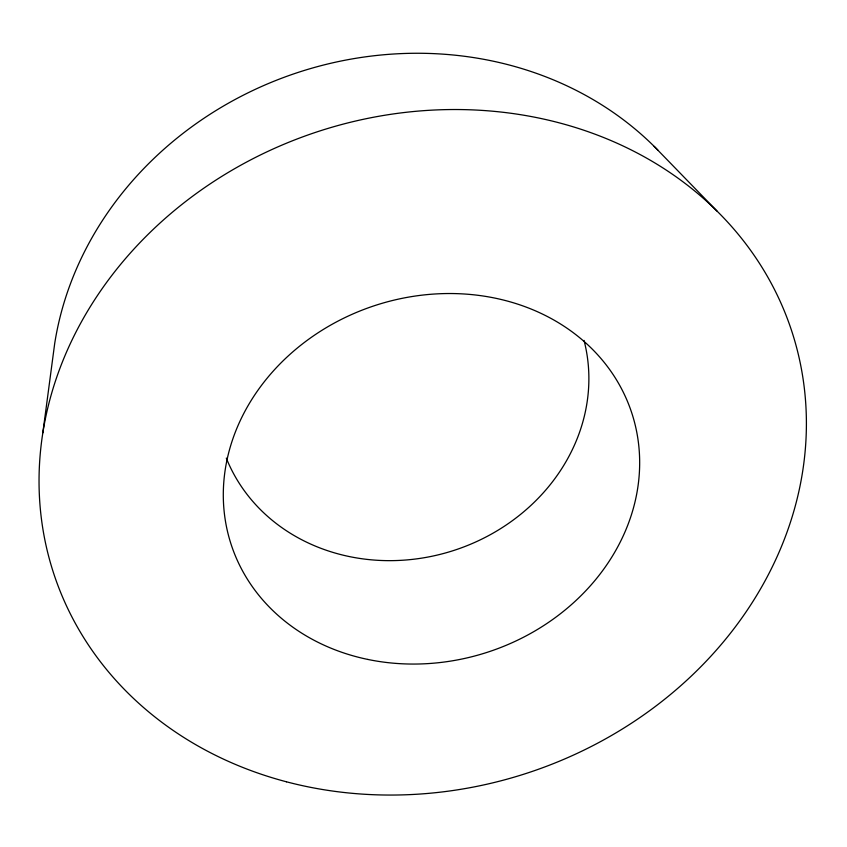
<?xml version="1.0" encoding="UTF-8"?>
<svg xmlns="http://www.w3.org/2000/svg" width="847" height="847" viewBox="0 0 847 847"><rect width="100%" height="100%" fill="white"/><g stroke="black" fill="none" stroke-linecap="round" stroke-linejoin="round"><path stroke-width="1.27" d="M42.837 432.849L54.695 343.533A347.143 311.262 -18.3 0 1 300.558 71.624A347.143 311.262 -18.3 0 1 657.907 150.141M654.159 146.372L717.017 211.083M584.038 340.42A188.616 168.458 -18.3 0 1 454.733 550.148A188.616 168.458 -18.3 0 1 226.297 458.111M286.434 781.792A388.413 337.402 -18.3 0 0 801.474 369.324A388.413 337.402 -18.3 0 0 180.252 205.757A388.413 337.402 -18.3 0 0 286.434 781.792M367.799 659.432A210.829 182.253 -18.3 0 0 634.975 424.103A210.829 182.253 -18.3 0 0 291.675 352.839A210.829 182.253 -18.3 0 0 367.799 659.432"/></g></svg>
